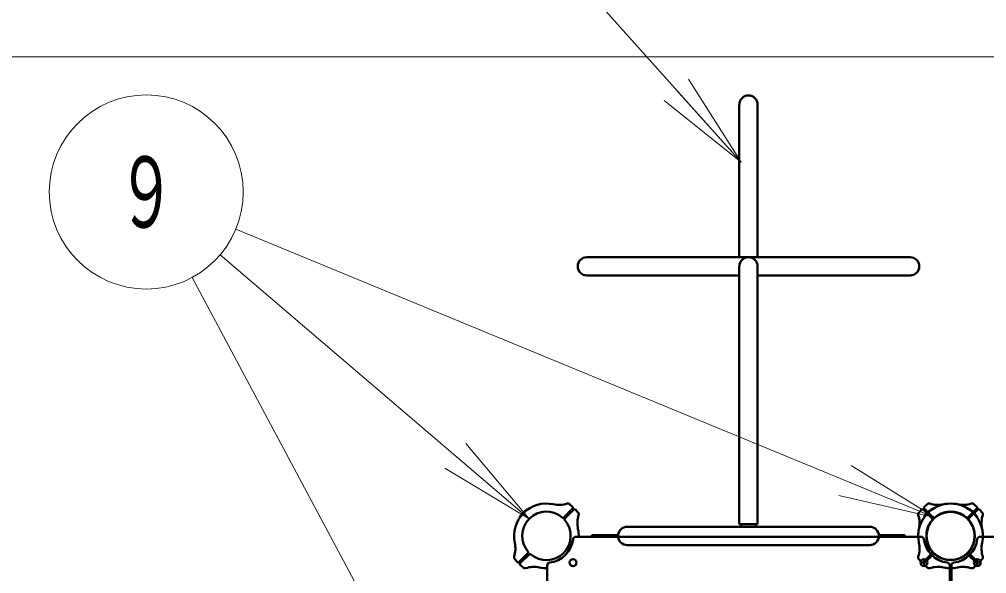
# Model space of a CAD drawing. Units: millimetres on the paper. Extents: x -385 to 0, y -594 to 267.
# Drawn here: x -291.86 to -261.94, y 145.73 to 162.87 of the extents above; entities that cross this region are included whole.
import ezdxf
from ezdxf.enums import TextEntityAlignment as Align

# ---------------------------------------------------------------- set-up
doc = ezdxf.new("R2010")
doc.units = ezdxf.units.MM
doc.layers.add('LY_1', color=140, linetype='Continuous', lineweight=50)
doc.styles.add('ＭＳ ゴシック', font='')
doc.styles.get('ＭＳ ゴシック').set_extended_font_data('MS Gothic')

msp = doc.modelspace()

# ---------------------------------------------------------------- linework, layer by layer
at = {"layer": 'LY_1', "color": 7, "lineweight": 13}
for p, q in [((-269.541, 158.453), (-275.708, 165.332)), ((-243.321, 161.708), (-366.878, 161.708)), ((-243.321, 161.708), (-366.878, 161.708)), ((-271.171, 161.02), (-269.541, 158.453)), ((-269.541, 158.453), (-271.544, 160.686)), ((-269.541, 158.453), (-271.916, 160.353)), ((-263.551, 147.467), (-285.163, 156.385)), ((-276.092, 147.429), (-285.653, 155.583)), ((-275.561, 134.398), (-286.521, 154.884)), ((-278.05, 149.756), (-276.092, 147.429)), ((-276.092, 147.429), (-278.374, 149.375)), ((-276.092, 147.429), (-278.699, 148.995)), ((-266.133, 149.073), (-263.551, 147.467)), ((-263.551, 147.467), (-266.324, 148.611)), ((-263.551, 147.467), (-266.514, 148.149))]:
    msp.add_line(p, q, dxfattribs=at)
at = {"layer": 'LY_1'}
for p, q in [((-269.595, 155.515), (-269.595, 160.232)), ((-269.028, 160.232), (-269.028, 155.515)), ((-274.311, 155.515), (-269.311, 155.515)), ((-269.311, 155.515), (-264.311, 155.515)), ((-269.595, 155.232), (-269.595, 147.265)), ((-269.028, 155.232), (-269.028, 147.265)), ((-269.595, 154.948), (-274.311, 154.948)), ((-264.311, 154.948), (-269.028, 154.948)), ((-274.75, 147.794), (-274.846, 147.883)), ((-263.873, 147.794), (-263.777, 147.883)), ((-262.25, 147.794), (-262.346, 147.883)), ((-276.141, 147.714), (-276.142, 147.715)), ((-275.027, 147.468), (-274.749, 147.746)), ((-274.991, 147.433), (-274.714, 147.711)), ((-274.666, 147.71), (-274.576, 147.614)), ((-263.957, 147.71), (-264.046, 147.614)), ((-263.631, 147.433), (-263.909, 147.711)), ((-263.596, 147.468), (-263.874, 147.746)), ((-263.641, 147.714), (-263.642, 147.715)), ((-262.527, 147.468), (-262.249, 147.746)), ((-262.491, 147.433), (-262.214, 147.711)), ((-262.482, 147.714), (-262.48, 147.715)), ((-262.166, 147.71), (-262.076, 147.614)), ((-276.376, 147.478), (-276.378, 147.48)), ((-269.595, 147.265), (-269.028, 147.265)), ((-269.538, 147.265), (-269.538, 147.182)), ((-269.085, 147.265), (-269.085, 147.182)), ((-263.876, 147.478), (-263.878, 147.48)), ((-262.246, 147.478), (-262.244, 147.48)), ((-274.152, 146.925), (-274.152, 146.872)), ((-274.152, 146.925), (-273.343, 146.925)), ((-273.061, 147.182), (-265.561, 147.182)), ((-264.471, 146.925), (-265.279, 146.925)), ((-264.471, 146.925), (-264.471, 146.872)), ((-269.311, 146.873), (-274.651, 146.873)), ((-274.152, 146.872), (-273.343, 146.872)), ((-273.061, 146.615), (-265.561, 146.615)), ((-269.311, 146.873), (-263.971, 146.873)), ((-264.471, 146.872), (-265.279, 146.872)), ((-256.811, 146.873), (-262.151, 146.873)), ((-276.131, 146.364), (-276.409, 146.086)), ((-276.096, 146.328), (-276.374, 146.051)), ((-263.631, 146.364), (-263.909, 146.086)), ((-263.596, 146.328), (-263.874, 146.051)), ((-262.527, 146.328), (-262.249, 146.051)), ((-262.491, 146.364), (-262.214, 146.086)), ((-276.457, 146.087), (-276.54, 146.176)), ((-276.373, 146.003), (-276.284, 145.92)), ((-263.957, 146.087), (-264.04, 146.176)), ((-263.873, 146.003), (-263.784, 145.92)), ((-262.25, 146.003), (-262.338, 145.92)), ((-262.166, 146.087), (-262.083, 146.176)), ((-275.536, 140.648), (-275.536, 145.988)), ((-263.086, 140.648), (-263.086, 145.988)), ((-263.036, 140.648), (-263.036, 145.988))]:
    msp.add_line(p, q, dxfattribs=at)
at = {"layer": 'LY_1', "color": 7, "lineweight": 13}
msp.add_circle((-287.936, 157.53), 3, dxfattribs=at)
at = {"layer": 'LY_1'}
for centre, radius in [((-263.061, 146.898), 0.743), ((-274.736, 146.073), 0.108), ((-263.886, 146.073), 0.108), ((-262.236, 146.073), 0.108)]:
    msp.add_circle(centre, radius, dxfattribs=at)
for centre, radius, start, end in [((-269.311, 160.232), 0.283, 0, 180), ((-274.311, 155.232), 0.283, 90, 270), ((-269.311, 155.232), 0.283, 0, 180), ((-264.311, 155.232), 0.283, 270, 90), ((-275.561, 146.898), 1, 77.7272, 135), ((-275.171, 148.69), 0.833, 257.7272, 287.5412), ((-274.895, 147.816), 0.0833, 47, 107.5412), ((-274.772, 147.77), 0.0333, 315, 47), ((-263.85, 147.77), 0.0333, 133, 225), ((-263.727, 147.816), 0.0833, 72.4588, 133), ((-263.061, 146.898), 1, 77.7272, 135), ((-263.451, 148.69), 0.833, 252.4588, 282.2728), ((-263.061, 146.898), 1, 45, 102.2728), ((-262.671, 148.69), 0.833, 257.7272, 287.5412), ((-262.395, 147.816), 0.0833, 47, 107.5412), ((-262.272, 147.77), 0.0333, 315, 47), ((-275.561, 146.898), 1, 135, 192.2728), ((-276.366, 147.491), 0.0167, 143.6269, 225), ((-275.561, 146.898), 1.017, 135, 143.6269), ((-275.561, 146.898), 1.017, 126.3731, 135), ((-276.154, 147.704), 0.0167, 45, 126.3731), ((-275.561, 146.898), 0.75, 49.2707, 135), ((-274.69, 147.687), 0.0333, 43, 135), ((-273.77, 147.288), 0.833, 162.4588, 192.2728), ((-274.644, 147.564), 0.0833, 342.4588, 43), ((-263.979, 147.564), 0.0833, 137, 197.5412), ((-263.061, 146.898), 1, 135, 192.2728), ((-264.853, 147.288), 0.833, 347.7272, 17.5412), ((-263.932, 147.687), 0.0333, 45, 137), ((-263.866, 147.491), 0.0167, 143.6269, 225), ((-263.061, 146.898), 1.017, 135, 143.6269), ((-263.061, 146.898), 1.017, 126.3731, 135), ((-263.654, 147.704), 0.0167, 45, 126.3731), ((-263.061, 146.898), 0.75, 49.2707, 135), ((-263.061, 146.898), 0.75, 45, 130.7293), ((-262.468, 147.704), 0.0167, 53.6269, 135), ((-263.061, 146.898), 1.017, 45, 53.6269), ((-263.061, 146.898), 1, 347.7272, 45), ((-263.061, 146.898), 1.017, 36.3731, 45), ((-262.256, 147.491), 0.0167, 315, 36.3731), ((-262.19, 147.687), 0.0333, 43, 135), ((-261.27, 147.288), 0.833, 162.4588, 192.2728), ((-262.144, 147.564), 0.0833, 342.4588, 43), ((-275.561, 146.898), 0.75, 135, 220.7293), ((-275.05, 147.492), 0.0333, 229.2707, 315), ((-275.561, 146.898), 0.75, 315, 40.7293), ((-274.968, 147.41), 0.0333, 135, 220.7293), ((-263.061, 146.898), 0.75, 135, 220.7293), ((-263.061, 146.898), 0.75, 139.2707, 225), ((-263.655, 147.41), 0.0333, 319.2707, 45), ((-263.572, 147.492), 0.0333, 225, 310.7293), ((-262.55, 147.492), 0.0333, 229.2707, 315), ((-263.061, 146.898), 0.75, 319.2707, 45), ((-263.061, 146.898), 0.75, 315, 40.7293), ((-262.468, 147.41), 0.0333, 135, 220.7293), ((-275.561, 146.898), 1, 358.5675, 12.2728), ((-273.061, 146.898), 0.283, 90, 270), ((-265.561, 146.898), 0.283, 270, 90), ((-263.061, 146.898), 1, 167.7272, 181.4325), ((-263.061, 146.898), 1, 358.5675, 12.2728), ((-277.353, 146.509), 0.833, 342.4588, 12.2728), ((-275.561, 146.898), 0.833, 276.7872, 353.2128), ((-274.651, 146.79), 0.0833, 90, 173.2128), ((-264.853, 146.509), 0.833, 342.4588, 12.2728), ((-263.971, 146.79), 0.0833, 6.7872, 90), ((-263.061, 146.898), 0.833, 186.7872, 263.2128), ((-263.061, 146.898), 0.833, 276.7872, 353.2128), ((-262.151, 146.79), 0.0833, 90, 173.2128), ((-261.27, 146.509), 0.833, 167.7272, 197.5412), ((-276.155, 146.387), 0.0333, 315, 40.7293), ((-276.072, 146.305), 0.0333, 49.2707, 135), ((-275.561, 146.898), 0.75, 229.2707, 315), ((-263.655, 146.387), 0.0333, 315, 40.7293), ((-263.572, 146.305), 0.0333, 49.2707, 135), ((-263.061, 146.898), 0.75, 225, 310.7293), ((-263.061, 146.898), 0.75, 229.2707, 315), ((-262.55, 146.305), 0.0333, 45, 130.7293), ((-262.468, 146.387), 0.0333, 139.2707, 225), ((-276.479, 146.232), 0.0833, 162.4588, 223), ((-276.432, 146.11), 0.0333, 223, 315), ((-276.35, 146.027), 0.0333, 135, 227), ((-275.453, 145.988), 0.0833, 96.7872, 180), ((-263.979, 146.232), 0.0833, 162.4588, 223), ((-263.932, 146.11), 0.0333, 223, 315), ((-263.85, 146.027), 0.0333, 135, 227), ((-263.17, 145.988), 0.0833, 0, 83.2128), ((-262.953, 145.988), 0.0833, 96.7872, 180), ((-262.272, 146.027), 0.0333, 313, 45), ((-262.19, 146.11), 0.0333, 225, 317), ((-262.144, 146.232), 0.0833, 317, 17.5412), ((-276.227, 145.981), 0.0833, 227, 287.5412), ((-275.951, 145.107), 0.833, 77.7272, 107.5412), ((-275.561, 146.898), 1, 257.7272, 271.4325), ((-263.727, 145.981), 0.0833, 227, 287.5412), ((-263.451, 145.107), 0.833, 77.7272, 107.5412), ((-263.061, 146.898), 1, 257.7272, 271.4325), ((-263.061, 146.898), 1, 268.5675, 282.2728), ((-262.671, 145.107), 0.833, 72.4588, 102.2728), ((-262.395, 145.981), 0.0833, 252.4588, 313)]:
    msp.add_arc(centre, radius, start, end, dxfattribs=at)

# ---------------------------------------------------------------- texts
at = {"layer": 'LY_1', "color": 7, "style": 'ＭＳ ゴシック', "width": 0.6}
msp.add_text('９', height=2.199, dxfattribs=at).set_placement((-287.936, 157.53), align=Align.MIDDLE_CENTER)

doc.saveas('drawing.dxf')
